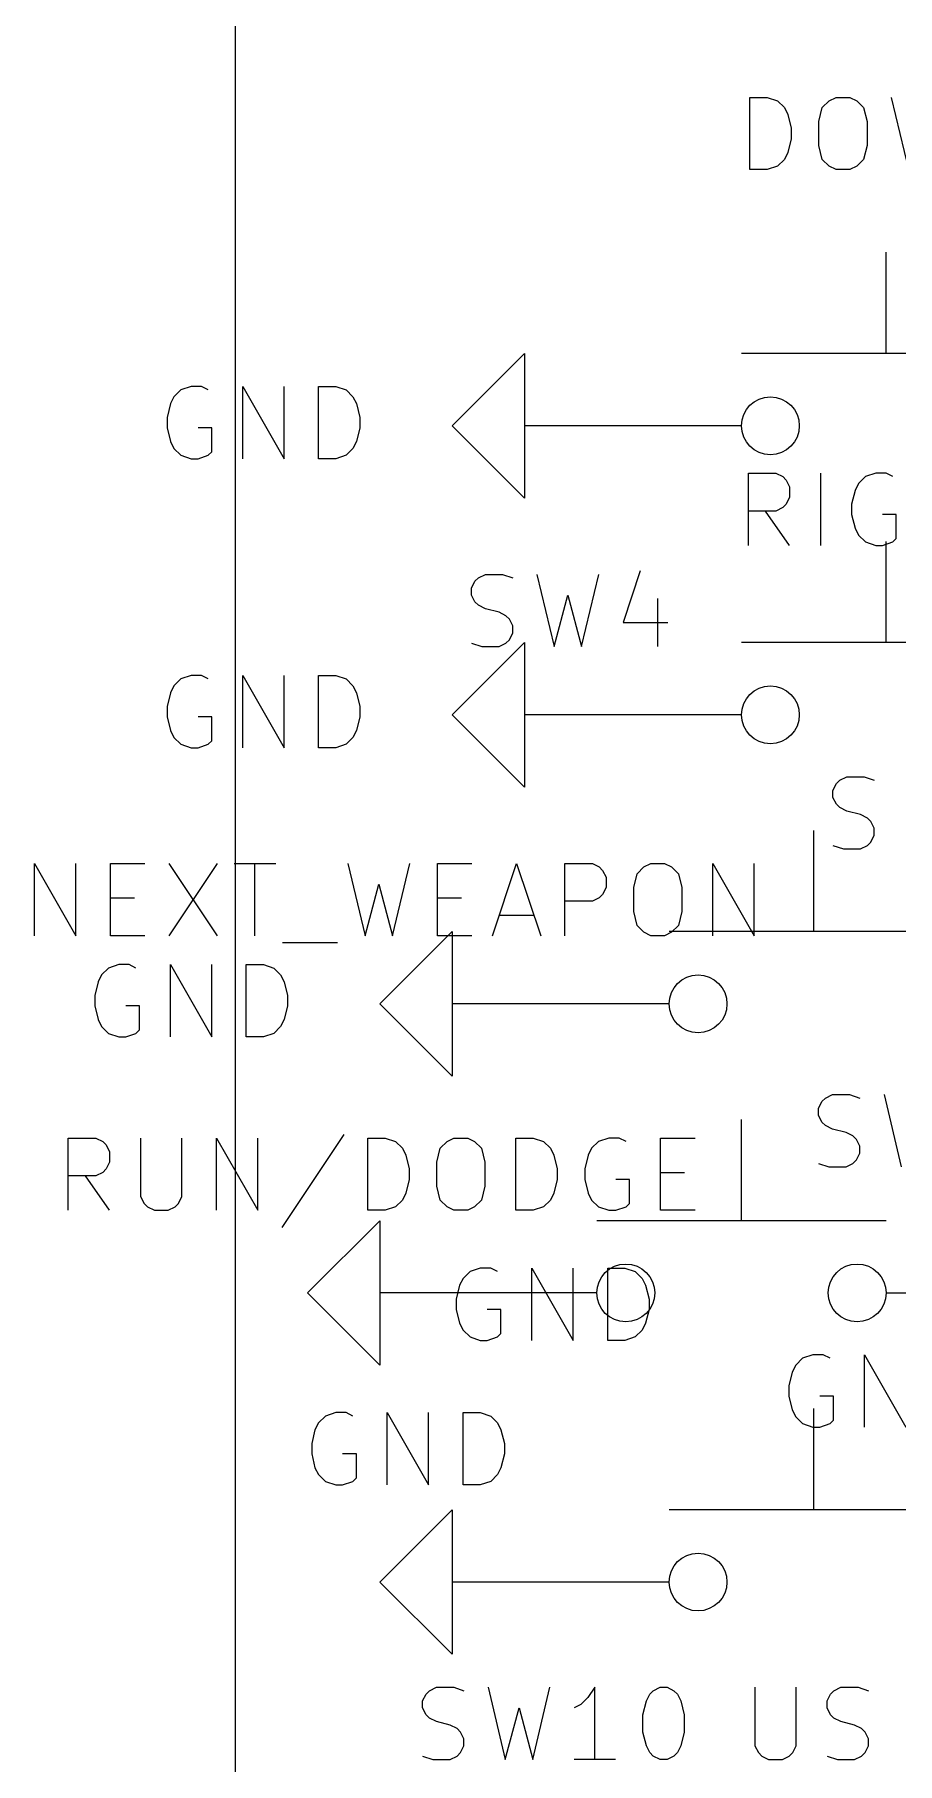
# Model space of a CAD drawing. Header units: inches. Extents: x 0.4 to 11.3, y -7.9 to -0.4.
# Drawn here: x 2.411 to 3.008, y -6.026 to -4.829 of the extents above; entities that cross this region are included whole.
import ezdxf

# ---------------------------------------------------------------- set-up
doc = ezdxf.new("R2010")
doc.units = ezdxf.units.IN
doc.header["$MEASUREMENT"] = 0
for name, color, linetype in [('GREENSIXTYFIVE', 129, 'CONTINUOUS'), ('LIGHTBLUE', 172, 'CONTINUOUS'), ('RED', 14, 'CONTINUOUS')]:
    doc.layers.add(name, color=color, linetype=linetype)

msp = doc.modelspace()

# ---------------------------------------------------------------- linework, layer by layer
at = {"layer": 'GREENSIXTYFIVE', "linetype": 'CONTINUOUS'}
for p, q in [((2.9059, -4.9228), (2.9059, -4.8728)), ((2.9059, -4.8728), (2.9179, -4.8728)), ((2.9059, -4.9228), (2.9059, -4.8728)), ((2.9059, -4.8728), (2.9179, -4.8728)), ((2.9179, -4.8728), (2.925, -4.8752)), ((2.9179, -4.8728), (2.925, -4.8752)), ((2.925, -4.8752), (2.9298, -4.8799)), ((2.925, -4.8752), (2.9298, -4.8799)), ((2.9298, -4.8799), (2.9321, -4.8847)), ((2.9298, -4.8799), (2.9321, -4.8847)), ((2.9536, -4.8895), (2.9559, -4.8799)), ((2.9536, -4.8895), (2.9559, -4.8799)), ((2.9559, -4.8799), (2.9607, -4.8752)), ((2.9559, -4.8799), (2.9607, -4.8752)), ((2.9607, -4.8752), (2.9655, -4.8728)), ((2.9607, -4.8752), (2.9655, -4.8728)), ((2.9655, -4.8728), (2.975, -4.8728)), ((2.9655, -4.8728), (2.975, -4.8728)), ((2.975, -4.8728), (2.9798, -4.8752)), ((2.975, -4.8728), (2.9798, -4.8752)), ((2.9798, -4.8752), (2.9845, -4.8799)), ((2.9798, -4.8752), (2.9845, -4.8799)), ((2.9845, -4.8799), (2.9869, -4.8895)), ((2.9845, -4.8799), (2.9869, -4.8895)), ((3.0036, -4.8728), (3.0155, -4.9228)), ((3.0036, -4.8728), (3.0155, -4.9228)), ((2.9321, -4.8847), (2.9345, -4.8942)), ((2.9321, -4.8847), (2.9345, -4.8942)), ((2.9536, -4.9061), (2.9536, -4.8895)), ((2.9536, -4.9061), (2.9536, -4.8895)), ((2.9869, -4.8895), (2.9869, -4.9061)), ((2.9869, -4.8895), (2.9869, -4.9061)), ((2.9345, -4.9014), (2.9321, -4.9109)), ((2.9345, -4.9014), (2.9321, -4.9109)), ((2.9345, -4.8942), (2.9345, -4.9014)), ((2.9345, -4.8942), (2.9345, -4.9014)), ((2.9298, -4.9157), (2.925, -4.9204)), ((2.9298, -4.9157), (2.925, -4.9204)), ((2.9321, -4.9109), (2.9298, -4.9157)), ((2.9321, -4.9109), (2.9298, -4.9157)), ((2.9559, -4.9157), (2.9536, -4.9061)), ((2.9559, -4.9157), (2.9536, -4.9061)), ((2.9607, -4.9204), (2.9559, -4.9157)), ((2.9607, -4.9204), (2.9559, -4.9157)), ((2.9845, -4.9157), (2.9798, -4.9204)), ((2.9845, -4.9157), (2.9798, -4.9204)), ((2.9869, -4.9061), (2.9845, -4.9157)), ((2.9869, -4.9061), (2.9845, -4.9157)), ((2.9179, -4.9228), (2.9059, -4.9228)), ((2.9179, -4.9228), (2.9059, -4.9228)), ((2.925, -4.9204), (2.9179, -4.9228)), ((2.925, -4.9204), (2.9179, -4.9228)), ((2.9655, -4.9228), (2.9607, -4.9204)), ((2.9655, -4.9228), (2.9607, -4.9204)), ((2.975, -4.9228), (2.9655, -4.9228)), ((2.975, -4.9228), (2.9655, -4.9228)), ((2.9798, -4.9204), (2.975, -4.9228)), ((2.9798, -4.9204), (2.975, -4.9228)), ((2.5075, -5.0799), (2.5051, -5.0847)), ((2.5075, -5.0799), (2.5051, -5.0847)), ((2.5123, -5.0752), (2.5075, -5.0799)), ((2.5123, -5.0752), (2.5075, -5.0799)), ((2.5194, -5.0728), (2.5123, -5.0752)), ((2.5194, -5.0728), (2.5123, -5.0752)), ((2.5266, -5.0728), (2.5194, -5.0728)), ((2.5266, -5.0728), (2.5194, -5.0728)), ((2.5313, -5.0752), (2.5266, -5.0728)), ((2.5313, -5.0752), (2.5266, -5.0728)), ((2.5551, -5.1228), (2.5551, -5.0728)), ((2.5551, -5.0728), (2.5837, -5.1228)), ((2.5551, -5.1228), (2.5551, -5.0728)), ((2.5551, -5.0728), (2.5837, -5.1228)), ((2.5837, -5.1228), (2.5837, -5.0728)), ((2.5837, -5.1228), (2.5837, -5.0728)), ((2.6075, -5.1228), (2.6075, -5.0728)), ((2.6075, -5.0728), (2.6194, -5.0728)), ((2.6075, -5.1228), (2.6075, -5.0728)), ((2.6075, -5.0728), (2.6194, -5.0728)), ((2.6194, -5.0728), (2.6266, -5.0752)), ((2.6194, -5.0728), (2.6266, -5.0752)), ((2.6266, -5.0752), (2.6313, -5.0799)), ((2.6266, -5.0752), (2.6313, -5.0799)), ((2.6313, -5.0799), (2.6337, -5.0847)), ((2.6313, -5.0799), (2.6337, -5.0847)), ((2.5051, -5.0847), (2.5028, -5.0942)), ((2.5051, -5.0847), (2.5028, -5.0942)), ((2.5028, -5.0942), (2.5028, -5.1014)), ((2.5028, -5.0942), (2.5028, -5.1014)), ((2.6337, -5.0847), (2.6361, -5.0942)), ((2.6337, -5.0847), (2.6361, -5.0942)), ((2.6361, -5.0942), (2.6361, -5.1014)), ((2.6361, -5.0942), (2.6361, -5.1014)), ((2.5028, -5.1014), (2.5051, -5.1109)), ((2.5028, -5.1014), (2.5051, -5.1109)), ((2.5337, -5.1014), (2.5242, -5.1014)), ((2.5337, -5.1014), (2.5242, -5.1014)), ((2.5337, -5.118), (2.5337, -5.1014)), ((2.5337, -5.118), (2.5337, -5.1014)), ((2.6361, -5.1014), (2.6337, -5.1109)), ((2.6361, -5.1014), (2.6337, -5.1109)), ((2.5051, -5.1109), (2.5075, -5.1157)), ((2.5051, -5.1109), (2.5075, -5.1157)), ((2.5075, -5.1157), (2.5123, -5.1204)), ((2.5075, -5.1157), (2.5123, -5.1204)), ((2.5313, -5.1204), (2.5337, -5.118)), ((2.5313, -5.1204), (2.5337, -5.118)), ((2.6313, -5.1157), (2.6266, -5.1204)), ((2.6313, -5.1157), (2.6266, -5.1204)), ((2.6337, -5.1109), (2.6313, -5.1157)), ((2.6337, -5.1109), (2.6313, -5.1157)), ((2.5123, -5.1204), (2.5194, -5.1228)), ((2.5123, -5.1204), (2.5194, -5.1228)), ((2.5194, -5.1228), (2.5242, -5.1228)), ((2.5194, -5.1228), (2.5242, -5.1228)), ((2.5242, -5.1228), (2.5313, -5.1204)), ((2.5242, -5.1228), (2.5313, -5.1204)), ((2.6194, -5.1228), (2.6075, -5.1228)), ((2.6194, -5.1228), (2.6075, -5.1228)), ((2.6266, -5.1204), (2.6194, -5.1228)), ((2.6266, -5.1204), (2.6194, -5.1228)), ((2.9048, -5.1828), (2.9048, -5.1328)), ((2.9048, -5.1328), (2.9238, -5.1328)), ((2.9048, -5.1828), (2.9048, -5.1328)), ((2.9048, -5.1328), (2.9238, -5.1328)), ((2.9238, -5.1328), (2.9286, -5.1352)), ((2.9238, -5.1328), (2.9286, -5.1352)), ((2.9286, -5.1352), (2.931, -5.1376)), ((2.9286, -5.1352), (2.931, -5.1376)), ((2.931, -5.1376), (2.9333, -5.1423)), ((2.931, -5.1376), (2.9333, -5.1423)), ((2.9333, -5.1423), (2.9333, -5.1495)), ((2.9333, -5.1423), (2.9333, -5.1495)), ((2.9548, -5.1828), (2.9548, -5.1328)), ((2.9548, -5.1828), (2.9548, -5.1328)), ((2.981, -5.1399), (2.9786, -5.1447)), ((2.981, -5.1399), (2.9786, -5.1447)), ((2.9857, -5.1352), (2.981, -5.1399)), ((2.9857, -5.1352), (2.981, -5.1399)), ((2.9929, -5.1328), (2.9857, -5.1352)), ((2.9929, -5.1328), (2.9857, -5.1352)), ((3, -5.1328), (2.9929, -5.1328)), ((3, -5.1328), (2.9929, -5.1328)), ((3.0048, -5.1352), (3, -5.1328)), ((3.0048, -5.1352), (3, -5.1328)), ((2.931, -5.1542), (2.9286, -5.1566)), ((2.931, -5.1542), (2.9286, -5.1566)), ((2.9333, -5.1495), (2.931, -5.1542)), ((2.9333, -5.1495), (2.931, -5.1542)), ((2.9786, -5.1447), (2.9762, -5.1542)), ((2.9786, -5.1447), (2.9762, -5.1542)), ((2.9762, -5.1542), (2.9762, -5.1614)), ((2.9762, -5.1542), (2.9762, -5.1614)), ((2.9238, -5.159), (2.9048, -5.159)), ((2.9238, -5.159), (2.9048, -5.159)), ((2.9333, -5.1828), (2.9167, -5.159)), ((2.9333, -5.1828), (2.9167, -5.159)), ((2.9286, -5.1566), (2.9238, -5.159)), ((2.9286, -5.1566), (2.9238, -5.159)), ((2.9762, -5.1614), (2.9786, -5.1709)), ((2.9762, -5.1614), (2.9786, -5.1709)), ((3.0071, -5.1614), (2.9976, -5.1614)), ((3.0071, -5.1614), (2.9976, -5.1614)), ((3.0071, -5.178), (3.0071, -5.1614)), ((3.0071, -5.178), (3.0071, -5.1614)), ((2.9786, -5.1709), (2.981, -5.1757)), ((2.9786, -5.1709), (2.981, -5.1757)), ((2.981, -5.1757), (2.9857, -5.1804)), ((2.981, -5.1757), (2.9857, -5.1804)), ((3.0048, -5.1804), (3.0071, -5.178)), ((3.0048, -5.1804), (3.0071, -5.178)), ((2.9857, -5.1804), (2.9929, -5.1828)), ((2.9857, -5.1804), (2.9929, -5.1828)), ((2.9929, -5.1828), (2.9976, -5.1828)), ((2.9929, -5.1828), (2.9976, -5.1828)), ((2.9976, -5.1828), (3.0048, -5.1804)), ((2.9976, -5.1828), (3.0048, -5.1804)), ((2.7181, -5.2052), (2.7229, -5.2028)), ((2.7181, -5.2052), (2.7229, -5.2028)), ((2.7229, -5.2028), (2.7348, -5.2028)), ((2.7229, -5.2028), (2.7348, -5.2028)), ((2.7348, -5.2028), (2.7419, -5.2052)), ((2.7348, -5.2028), (2.7419, -5.2052)), ((2.7586, -5.2028), (2.7705, -5.2528)), ((2.7586, -5.2028), (2.7705, -5.2528)), ((2.7895, -5.2528), (2.8014, -5.2028)), ((2.7895, -5.2528), (2.8014, -5.2028)), ((2.83, -5.2004), (2.8181, -5.2361)), ((2.83, -5.2004), (2.8181, -5.2361)), ((2.7133, -5.2123), (2.7157, -5.2076)), ((2.7133, -5.2123), (2.7157, -5.2076)), ((2.7133, -5.2171), (2.7133, -5.2123)), ((2.7133, -5.2171), (2.7133, -5.2123)), ((2.7157, -5.2076), (2.7181, -5.2052)), ((2.7157, -5.2076), (2.7181, -5.2052)), ((2.7157, -5.2219), (2.7133, -5.2171)), ((2.7157, -5.2219), (2.7133, -5.2171)), ((2.7181, -5.2242), (2.7157, -5.2219)), ((2.7181, -5.2242), (2.7157, -5.2219)), ((2.7229, -5.2266), (2.7181, -5.2242)), ((2.7229, -5.2266), (2.7181, -5.2242)), ((2.7324, -5.229), (2.7229, -5.2266)), ((2.7324, -5.229), (2.7229, -5.2266)), ((2.7705, -5.2528), (2.78, -5.2171)), ((2.7705, -5.2528), (2.78, -5.2171)), ((2.78, -5.2171), (2.7895, -5.2528)), ((2.78, -5.2171), (2.7895, -5.2528)), ((2.8419, -5.2195), (2.8419, -5.2528)), ((2.8419, -5.2195), (2.8419, -5.2528)), ((2.7371, -5.2314), (2.7324, -5.229)), ((2.7371, -5.2314), (2.7324, -5.229)), ((2.7395, -5.2338), (2.7371, -5.2314)), ((2.7395, -5.2338), (2.7371, -5.2314)), ((2.7419, -5.2385), (2.7395, -5.2338)), ((2.7419, -5.2385), (2.7395, -5.2338)), ((2.7419, -5.2433), (2.7419, -5.2385)), ((2.7419, -5.2433), (2.7419, -5.2385)), ((2.8181, -5.2361), (2.849, -5.2361)), ((2.8181, -5.2361), (2.849, -5.2361)), ((2.7133, -5.2504), (2.7205, -5.2528)), ((2.7133, -5.2504), (2.7205, -5.2528)), ((2.7324, -5.2528), (2.7371, -5.2504)), ((2.7324, -5.2528), (2.7371, -5.2504)), ((2.7371, -5.2504), (2.7395, -5.248)), ((2.7371, -5.2504), (2.7395, -5.248)), ((2.7395, -5.248), (2.7419, -5.2433)), ((2.7395, -5.248), (2.7419, -5.2433)), ((2.7205, -5.2528), (2.7324, -5.2528)), ((2.7205, -5.2528), (2.7324, -5.2528)), ((2.5194, -5.2728), (2.5123, -5.2752)), ((2.5194, -5.2728), (2.5123, -5.2752)), ((2.5266, -5.2728), (2.5194, -5.2728)), ((2.5266, -5.2728), (2.5194, -5.2728)), ((2.5313, -5.2752), (2.5266, -5.2728)), ((2.5313, -5.2752), (2.5266, -5.2728)), ((2.5551, -5.3228), (2.5551, -5.2728)), ((2.5551, -5.2728), (2.5837, -5.3228)), ((2.5551, -5.3228), (2.5551, -5.2728)), ((2.5551, -5.2728), (2.5837, -5.3228)), ((2.5837, -5.3228), (2.5837, -5.2728)), ((2.5837, -5.3228), (2.5837, -5.2728)), ((2.6075, -5.3228), (2.6075, -5.2728)), ((2.6075, -5.2728), (2.6194, -5.2728)), ((2.6075, -5.3228), (2.6075, -5.2728)), ((2.6075, -5.2728), (2.6194, -5.2728)), ((2.6194, -5.2728), (2.6266, -5.2752)), ((2.6194, -5.2728), (2.6266, -5.2752)), ((2.5051, -5.2847), (2.5028, -5.2942)), ((2.5051, -5.2847), (2.5028, -5.2942)), ((2.5075, -5.2799), (2.5051, -5.2847)), ((2.5075, -5.2799), (2.5051, -5.2847)), ((2.5123, -5.2752), (2.5075, -5.2799)), ((2.5123, -5.2752), (2.5075, -5.2799)), ((2.6266, -5.2752), (2.6313, -5.2799)), ((2.6266, -5.2752), (2.6313, -5.2799)), ((2.6313, -5.2799), (2.6337, -5.2847)), ((2.6313, -5.2799), (2.6337, -5.2847)), ((2.6337, -5.2847), (2.6361, -5.2942)), ((2.6337, -5.2847), (2.6361, -5.2942)), ((2.5028, -5.2942), (2.5028, -5.3014)), ((2.5028, -5.2942), (2.5028, -5.3014)), ((2.6361, -5.2942), (2.6361, -5.3014)), ((2.6361, -5.2942), (2.6361, -5.3014)), ((2.5028, -5.3014), (2.5051, -5.3109)), ((2.5028, -5.3014), (2.5051, -5.3109)), ((2.5051, -5.3109), (2.5075, -5.3157)), ((2.5051, -5.3109), (2.5075, -5.3157)), ((2.5337, -5.3014), (2.5242, -5.3014)), ((2.5337, -5.3014), (2.5242, -5.3014)), ((2.5337, -5.318), (2.5337, -5.3014)), ((2.5337, -5.318), (2.5337, -5.3014)), ((2.6337, -5.3109), (2.6313, -5.3157)), ((2.6337, -5.3109), (2.6313, -5.3157)), ((2.6361, -5.3014), (2.6337, -5.3109)), ((2.6361, -5.3014), (2.6337, -5.3109)), ((2.5075, -5.3157), (2.5123, -5.3204)), ((2.5075, -5.3157), (2.5123, -5.3204)), ((2.5123, -5.3204), (2.5194, -5.3228)), ((2.5123, -5.3204), (2.5194, -5.3228)), ((2.5194, -5.3228), (2.5242, -5.3228)), ((2.5194, -5.3228), (2.5242, -5.3228)), ((2.5242, -5.3228), (2.5313, -5.3204)), ((2.5242, -5.3228), (2.5313, -5.3204)), ((2.5313, -5.3204), (2.5337, -5.318)), ((2.5313, -5.3204), (2.5337, -5.318)), ((2.6194, -5.3228), (2.6075, -5.3228)), ((2.6194, -5.3228), (2.6075, -5.3228)), ((2.6266, -5.3204), (2.6194, -5.3228)), ((2.6266, -5.3204), (2.6194, -5.3228)), ((2.6313, -5.3157), (2.6266, -5.3204)), ((2.6313, -5.3157), (2.6266, -5.3204)), ((2.9657, -5.3476), (2.9681, -5.3452)), ((2.9657, -5.3476), (2.9681, -5.3452)), ((2.9681, -5.3452), (2.9729, -5.3428)), ((2.9681, -5.3452), (2.9729, -5.3428)), ((2.9729, -5.3428), (2.9848, -5.3428)), ((2.9729, -5.3428), (2.9848, -5.3428)), ((2.9848, -5.3428), (2.9919, -5.3452)), ((2.9848, -5.3428), (2.9919, -5.3452)), ((2.9633, -5.3523), (2.9657, -5.3476)), ((2.9633, -5.3523), (2.9657, -5.3476)), ((2.9633, -5.3571), (2.9633, -5.3523)), ((2.9633, -5.3571), (2.9633, -5.3523)), ((2.9657, -5.3619), (2.9633, -5.3571)), ((2.9657, -5.3619), (2.9633, -5.3571)), ((2.9681, -5.3642), (2.9657, -5.3619)), ((2.9681, -5.3642), (2.9657, -5.3619)), ((2.9729, -5.3666), (2.9681, -5.3642)), ((2.9729, -5.3666), (2.9681, -5.3642)), ((2.9824, -5.369), (2.9729, -5.3666)), ((2.9824, -5.369), (2.9729, -5.3666)), ((2.9871, -5.3714), (2.9824, -5.369)), ((2.9871, -5.3714), (2.9824, -5.369)), ((2.9895, -5.3738), (2.9871, -5.3714)), ((2.9895, -5.3738), (2.9871, -5.3714)), ((2.9919, -5.3785), (2.9895, -5.3738)), ((2.9919, -5.3785), (2.9895, -5.3738)), ((2.9919, -5.3833), (2.9919, -5.3785)), ((2.9919, -5.3833), (2.9919, -5.3785)), ((2.9633, -5.3904), (2.9705, -5.3928)), ((2.9633, -5.3904), (2.9705, -5.3928)), ((2.9705, -5.3928), (2.9824, -5.3928)), ((2.9705, -5.3928), (2.9824, -5.3928)), ((2.9824, -5.3928), (2.9871, -5.3904)), ((2.9824, -5.3928), (2.9871, -5.3904)), ((2.9871, -5.3904), (2.9895, -5.388)), ((2.9871, -5.3904), (2.9895, -5.388)), ((2.9895, -5.388), (2.9919, -5.3833)), ((2.9895, -5.388), (2.9919, -5.3833)), ((2.4112, -5.4528), (2.4112, -5.4028)), ((2.4112, -5.4028), (2.4398, -5.4528)), ((2.4112, -5.4528), (2.4112, -5.4028)), ((2.4112, -5.4028), (2.4398, -5.4528)), ((2.4398, -5.4528), (2.4398, -5.4028)), ((2.4398, -5.4528), (2.4398, -5.4028)), ((2.4636, -5.4528), (2.4636, -5.4028)), ((2.4636, -5.4028), (2.4874, -5.4028)), ((2.4636, -5.4528), (2.4636, -5.4028)), ((2.4636, -5.4028), (2.4874, -5.4028)), ((2.504, -5.4028), (2.5374, -5.4528)), ((2.5374, -5.4028), (2.504, -5.4528)), ((2.504, -5.4028), (2.5374, -5.4528)), ((2.5374, -5.4028), (2.504, -5.4528)), ((2.5493, -5.4028), (2.5779, -5.4028)), ((2.5493, -5.4028), (2.5779, -5.4028)), ((2.5636, -5.4528), (2.5636, -5.4028)), ((2.5636, -5.4528), (2.5636, -5.4028)), ((2.6279, -5.4028), (2.6398, -5.4528)), ((2.6279, -5.4028), (2.6398, -5.4528)), ((2.6588, -5.4528), (2.6707, -5.4028)), ((2.6588, -5.4528), (2.6707, -5.4028)), ((2.6898, -5.4528), (2.6898, -5.4028)), ((2.6898, -5.4028), (2.7136, -5.4028)), ((2.6898, -5.4528), (2.6898, -5.4028)), ((2.6898, -5.4028), (2.7136, -5.4028)), ((2.7279, -5.4528), (2.7445, -5.4028)), ((2.7279, -5.4528), (2.7445, -5.4028)), ((2.7445, -5.4028), (2.7612, -5.4528)), ((2.7445, -5.4028), (2.7612, -5.4528)), ((2.7779, -5.4528), (2.7779, -5.4028)), ((2.7779, -5.4028), (2.7969, -5.4028)), ((2.7779, -5.4528), (2.7779, -5.4028)), ((2.7779, -5.4028), (2.7969, -5.4028)), ((2.7969, -5.4028), (2.8017, -5.4052)), ((2.7969, -5.4028), (2.8017, -5.4052)), ((2.8017, -5.4052), (2.804, -5.4076)), ((2.8017, -5.4052), (2.804, -5.4076)), ((2.8279, -5.4099), (2.8326, -5.4052)), ((2.8279, -5.4099), (2.8326, -5.4052)), ((2.8326, -5.4052), (2.8374, -5.4028)), ((2.8326, -5.4052), (2.8374, -5.4028)), ((2.8374, -5.4028), (2.8469, -5.4028)), ((2.8374, -5.4028), (2.8469, -5.4028)), ((2.8469, -5.4028), (2.8517, -5.4052)), ((2.8469, -5.4028), (2.8517, -5.4052)), ((2.8517, -5.4052), (2.8564, -5.4099)), ((2.8517, -5.4052), (2.8564, -5.4099)), ((2.8802, -5.4528), (2.8802, -5.4028)), ((2.8802, -5.4028), (2.9088, -5.4528)), ((2.8802, -5.4528), (2.8802, -5.4028)), ((2.8802, -5.4028), (2.9088, -5.4528)), ((2.9088, -5.4528), (2.9088, -5.4028)), ((2.9088, -5.4528), (2.9088, -5.4028)), ((2.6398, -5.4528), (2.6493, -5.4171)), ((2.6398, -5.4528), (2.6493, -5.4171)), ((2.6493, -5.4171), (2.6588, -5.4528)), ((2.6493, -5.4171), (2.6588, -5.4528)), ((2.804, -5.4076), (2.8064, -5.4123)), ((2.804, -5.4076), (2.8064, -5.4123)), ((2.8064, -5.4123), (2.8064, -5.4195)), ((2.8064, -5.4123), (2.8064, -5.4195)), ((2.8255, -5.4195), (2.8279, -5.4099)), ((2.8255, -5.4195), (2.8279, -5.4099)), ((2.8564, -5.4099), (2.8588, -5.4195)), ((2.8564, -5.4099), (2.8588, -5.4195)), ((2.4636, -5.4266), (2.4802, -5.4266)), ((2.4636, -5.4266), (2.4802, -5.4266)), ((2.6898, -5.4266), (2.7064, -5.4266)), ((2.6898, -5.4266), (2.7064, -5.4266)), ((2.7969, -5.429), (2.7779, -5.429)), ((2.7969, -5.429), (2.7779, -5.429)), ((2.8017, -5.4266), (2.7969, -5.429)), ((2.8017, -5.4266), (2.7969, -5.429)), ((2.804, -5.4242), (2.8017, -5.4266)), ((2.804, -5.4242), (2.8017, -5.4266)), ((2.8064, -5.4195), (2.804, -5.4242)), ((2.8064, -5.4195), (2.804, -5.4242)), ((2.8255, -5.4361), (2.8255, -5.4195)), ((2.8255, -5.4361), (2.8255, -5.4195)), ((2.8588, -5.4195), (2.8588, -5.4361)), ((2.8588, -5.4195), (2.8588, -5.4361)), ((2.7326, -5.4385), (2.7564, -5.4385)), ((2.7326, -5.4385), (2.7564, -5.4385)), ((2.8279, -5.4457), (2.8255, -5.4361)), ((2.8279, -5.4457), (2.8255, -5.4361)), ((2.8588, -5.4361), (2.8564, -5.4457)), ((2.8588, -5.4361), (2.8564, -5.4457)), ((2.4874, -5.4528), (2.4636, -5.4528)), ((2.4874, -5.4528), (2.4636, -5.4528)), ((2.7136, -5.4528), (2.6898, -5.4528)), ((2.7136, -5.4528), (2.6898, -5.4528)), ((2.8326, -5.4504), (2.8279, -5.4457)), ((2.8326, -5.4504), (2.8279, -5.4457)), ((2.8374, -5.4528), (2.8326, -5.4504)), ((2.8374, -5.4528), (2.8326, -5.4504)), ((2.8469, -5.4528), (2.8374, -5.4528)), ((2.8469, -5.4528), (2.8374, -5.4528)), ((2.8517, -5.4504), (2.8469, -5.4528)), ((2.8517, -5.4504), (2.8469, -5.4528)), ((2.8564, -5.4457), (2.8517, -5.4504)), ((2.8564, -5.4457), (2.8517, -5.4504)), ((2.5826, -5.4576), (2.6207, -5.4576)), ((2.5826, -5.4576), (2.6207, -5.4576)), ((2.4623, -5.4752), (2.4575, -5.4799)), ((2.4623, -5.4752), (2.4575, -5.4799)), ((2.4694, -5.4728), (2.4623, -5.4752)), ((2.4694, -5.4728), (2.4623, -5.4752)), ((2.4766, -5.4728), (2.4694, -5.4728)), ((2.4766, -5.4728), (2.4694, -5.4728)), ((2.4813, -5.4752), (2.4766, -5.4728)), ((2.4813, -5.4752), (2.4766, -5.4728)), ((2.5051, -5.5228), (2.5051, -5.4728)), ((2.5051, -5.4728), (2.5337, -5.5228)), ((2.5051, -5.5228), (2.5051, -5.4728)), ((2.5051, -5.4728), (2.5337, -5.5228)), ((2.5337, -5.5228), (2.5337, -5.4728)), ((2.5337, -5.5228), (2.5337, -5.4728)), ((2.5575, -5.5228), (2.5575, -5.4728)), ((2.5575, -5.4728), (2.5694, -5.4728)), ((2.5575, -5.5228), (2.5575, -5.4728)), ((2.5575, -5.4728), (2.5694, -5.4728)), ((2.5694, -5.4728), (2.5766, -5.4752)), ((2.5694, -5.4728), (2.5766, -5.4752)), ((2.5766, -5.4752), (2.5813, -5.4799)), ((2.5766, -5.4752), (2.5813, -5.4799)), ((2.4551, -5.4847), (2.4528, -5.4942)), ((2.4551, -5.4847), (2.4528, -5.4942)), ((2.4575, -5.4799), (2.4551, -5.4847)), ((2.4575, -5.4799), (2.4551, -5.4847)), ((2.5813, -5.4799), (2.5837, -5.4847)), ((2.5813, -5.4799), (2.5837, -5.4847)), ((2.5837, -5.4847), (2.5861, -5.4942)), ((2.5837, -5.4847), (2.5861, -5.4942)), ((2.4528, -5.4942), (2.4528, -5.5014)), ((2.4528, -5.4942), (2.4528, -5.5014)), ((2.4528, -5.5014), (2.4551, -5.5109)), ((2.4528, -5.5014), (2.4551, -5.5109)), ((2.4837, -5.5014), (2.4742, -5.5014)), ((2.4837, -5.5014), (2.4742, -5.5014)), ((2.4837, -5.518), (2.4837, -5.5014)), ((2.4837, -5.518), (2.4837, -5.5014)), ((2.5861, -5.5014), (2.5837, -5.5109)), ((2.5861, -5.5014), (2.5837, -5.5109)), ((2.5861, -5.4942), (2.5861, -5.5014)), ((2.5861, -5.4942), (2.5861, -5.5014)), ((2.4551, -5.5109), (2.4575, -5.5157)), ((2.4551, -5.5109), (2.4575, -5.5157)), ((2.5837, -5.5109), (2.5813, -5.5157)), ((2.5837, -5.5109), (2.5813, -5.5157)), ((2.4575, -5.5157), (2.4623, -5.5204)), ((2.4575, -5.5157), (2.4623, -5.5204)), ((2.4623, -5.5204), (2.4694, -5.5228)), ((2.4623, -5.5204), (2.4694, -5.5228)), ((2.4694, -5.5228), (2.4742, -5.5228)), ((2.4694, -5.5228), (2.4742, -5.5228)), ((2.4742, -5.5228), (2.4813, -5.5204)), ((2.4742, -5.5228), (2.4813, -5.5204)), ((2.4813, -5.5204), (2.4837, -5.518)), ((2.4813, -5.5204), (2.4837, -5.518)), ((2.5694, -5.5228), (2.5575, -5.5228)), ((2.5694, -5.5228), (2.5575, -5.5228)), ((2.5766, -5.5204), (2.5694, -5.5228)), ((2.5766, -5.5204), (2.5694, -5.5228)), ((2.5813, -5.5157), (2.5766, -5.5204)), ((2.5813, -5.5157), (2.5766, -5.5204)), ((2.9533, -5.5723), (2.9557, -5.5676)), ((2.9533, -5.5723), (2.9557, -5.5676)), ((2.9533, -5.5771), (2.9533, -5.5723)), ((2.9533, -5.5771), (2.9533, -5.5723)), ((2.9557, -5.5676), (2.9581, -5.5652)), ((2.9557, -5.5676), (2.9581, -5.5652)), ((2.9581, -5.5652), (2.9629, -5.5628)), ((2.9581, -5.5652), (2.9629, -5.5628)), ((2.9629, -5.5628), (2.9748, -5.5628)), ((2.9629, -5.5628), (2.9748, -5.5628)), ((2.9748, -5.5628), (2.9819, -5.5652)), ((2.9748, -5.5628), (2.9819, -5.5652)), ((2.9986, -5.5628), (3.0105, -5.6128)), ((2.9986, -5.5628), (3.0105, -5.6128)), ((2.9557, -5.5819), (2.9533, -5.5771)), ((2.9557, -5.5819), (2.9533, -5.5771)), ((2.9581, -5.5842), (2.9557, -5.5819)), ((2.9581, -5.5842), (2.9557, -5.5819)), ((2.9629, -5.5866), (2.9581, -5.5842)), ((2.9629, -5.5866), (2.9581, -5.5842)), ((2.4345, -5.6428), (2.4345, -5.5928)), ((2.4345, -5.5928), (2.4536, -5.5928)), ((2.4345, -5.6428), (2.4345, -5.5928)), ((2.4345, -5.5928), (2.4536, -5.5928)), ((2.4536, -5.5928), (2.4583, -5.5952)), ((2.4536, -5.5928), (2.4583, -5.5952)), ((2.4583, -5.5952), (2.4607, -5.5976)), ((2.4583, -5.5952), (2.4607, -5.5976)), ((2.4607, -5.5976), (2.4631, -5.6023)), ((2.4607, -5.5976), (2.4631, -5.6023)), ((2.4845, -5.5928), (2.4845, -5.6333)), ((2.4845, -5.5928), (2.4845, -5.6333)), ((2.5131, -5.6333), (2.5131, -5.5928)), ((2.5131, -5.6333), (2.5131, -5.5928)), ((2.5369, -5.6428), (2.5369, -5.5928)), ((2.5369, -5.5928), (2.5655, -5.6428)), ((2.5369, -5.6428), (2.5369, -5.5928)), ((2.5369, -5.5928), (2.5655, -5.6428)), ((2.5655, -5.6428), (2.5655, -5.5928)), ((2.5655, -5.6428), (2.5655, -5.5928)), ((2.625, -5.5904), (2.5821, -5.6547)), ((2.625, -5.5904), (2.5821, -5.6547)), ((2.6417, -5.6428), (2.6417, -5.5928)), ((2.6417, -5.5928), (2.6536, -5.5928)), ((2.6417, -5.6428), (2.6417, -5.5928)), ((2.6417, -5.5928), (2.6536, -5.5928)), ((2.6536, -5.5928), (2.6607, -5.5952)), ((2.6536, -5.5928), (2.6607, -5.5952)), ((2.6607, -5.5952), (2.6655, -5.5999)), ((2.6607, -5.5952), (2.6655, -5.5999)), ((2.6917, -5.5999), (2.6964, -5.5952)), ((2.6917, -5.5999), (2.6964, -5.5952)), ((2.6964, -5.5952), (2.7012, -5.5928)), ((2.6964, -5.5952), (2.7012, -5.5928)), ((2.7012, -5.5928), (2.7107, -5.5928)), ((2.7012, -5.5928), (2.7107, -5.5928)), ((2.7107, -5.5928), (2.7155, -5.5952)), ((2.7107, -5.5928), (2.7155, -5.5952)), ((2.7155, -5.5952), (2.7202, -5.5999)), ((2.7155, -5.5952), (2.7202, -5.5999)), ((2.744, -5.6428), (2.744, -5.5928)), ((2.744, -5.5928), (2.756, -5.5928)), ((2.744, -5.6428), (2.744, -5.5928)), ((2.744, -5.5928), (2.756, -5.5928)), ((2.756, -5.5928), (2.7631, -5.5952)), ((2.756, -5.5928), (2.7631, -5.5952)), ((2.7631, -5.5952), (2.7679, -5.5999)), ((2.7631, -5.5952), (2.7679, -5.5999)), ((2.8012, -5.5952), (2.7964, -5.5999)), ((2.8012, -5.5952), (2.7964, -5.5999)), ((2.8083, -5.5928), (2.8012, -5.5952)), ((2.8083, -5.5928), (2.8012, -5.5952)), ((2.8155, -5.5928), (2.8083, -5.5928)), ((2.8155, -5.5928), (2.8083, -5.5928)), ((2.8202, -5.5952), (2.8155, -5.5928)), ((2.8202, -5.5952), (2.8155, -5.5928)), ((2.844, -5.6428), (2.844, -5.5928)), ((2.844, -5.5928), (2.8679, -5.5928)), ((2.844, -5.6428), (2.844, -5.5928)), ((2.844, -5.5928), (2.8679, -5.5928)), ((2.9724, -5.589), (2.9629, -5.5866)), ((2.9724, -5.589), (2.9629, -5.5866)), ((2.9771, -5.5914), (2.9724, -5.589)), ((2.9771, -5.5914), (2.9724, -5.589)), ((2.9795, -5.5938), (2.9771, -5.5914)), ((2.9795, -5.5938), (2.9771, -5.5914)), ((2.9819, -5.5985), (2.9795, -5.5938)), ((2.9819, -5.5985), (2.9795, -5.5938)), ((2.4631, -5.6095), (2.4607, -5.6142)), ((2.4631, -5.6095), (2.4607, -5.6142)), ((2.4631, -5.6023), (2.4631, -5.6095)), ((2.4631, -5.6023), (2.4631, -5.6095)), ((2.6655, -5.5999), (2.6679, -5.6047)), ((2.6655, -5.5999), (2.6679, -5.6047)), ((2.6679, -5.6047), (2.6702, -5.6142)), ((2.6679, -5.6047), (2.6702, -5.6142)), ((2.6893, -5.6095), (2.6917, -5.5999)), ((2.6893, -5.6095), (2.6917, -5.5999)), ((2.6893, -5.6261), (2.6893, -5.6095)), ((2.6893, -5.6261), (2.6893, -5.6095)), ((2.7202, -5.5999), (2.7226, -5.6095)), ((2.7202, -5.5999), (2.7226, -5.6095)), ((2.7226, -5.6095), (2.7226, -5.6261)), ((2.7226, -5.6095), (2.7226, -5.6261)), ((2.7679, -5.5999), (2.7702, -5.6047)), ((2.7679, -5.5999), (2.7702, -5.6047)), ((2.7702, -5.6047), (2.7726, -5.6142)), ((2.7702, -5.6047), (2.7726, -5.6142)), ((2.794, -5.6047), (2.7917, -5.6142)), ((2.794, -5.6047), (2.7917, -5.6142)), ((2.7964, -5.5999), (2.794, -5.6047)), ((2.7964, -5.5999), (2.794, -5.6047)), ((2.9771, -5.6104), (2.9795, -5.608)), ((2.9771, -5.6104), (2.9795, -5.608)), ((2.9795, -5.608), (2.9819, -5.6033)), ((2.9795, -5.608), (2.9819, -5.6033)), ((2.9819, -5.6033), (2.9819, -5.5985)), ((2.9819, -5.6033), (2.9819, -5.5985)), ((2.4536, -5.619), (2.4345, -5.619)), ((2.4536, -5.619), (2.4345, -5.619)), ((2.4631, -5.6428), (2.4464, -5.619)), ((2.4631, -5.6428), (2.4464, -5.619)), ((2.4583, -5.6166), (2.4536, -5.619)), ((2.4583, -5.6166), (2.4536, -5.619)), ((2.4607, -5.6142), (2.4583, -5.6166)), ((2.4607, -5.6142), (2.4583, -5.6166)), ((2.6702, -5.6214), (2.6679, -5.6309)), ((2.6702, -5.6214), (2.6679, -5.6309)), ((2.6702, -5.6142), (2.6702, -5.6214)), ((2.6702, -5.6142), (2.6702, -5.6214)), ((2.7726, -5.6214), (2.7702, -5.6309)), ((2.7726, -5.6214), (2.7702, -5.6309)), ((2.7726, -5.6142), (2.7726, -5.6214)), ((2.7726, -5.6142), (2.7726, -5.6214)), ((2.7917, -5.6142), (2.7917, -5.6214)), ((2.7917, -5.6142), (2.7917, -5.6214)), ((2.7917, -5.6214), (2.794, -5.6309)), ((2.7917, -5.6214), (2.794, -5.6309)), ((2.8226, -5.6214), (2.8131, -5.6214)), ((2.8226, -5.6214), (2.8131, -5.6214)), ((2.8226, -5.638), (2.8226, -5.6214)), ((2.8226, -5.638), (2.8226, -5.6214)), ((2.844, -5.6166), (2.8607, -5.6166)), ((2.844, -5.6166), (2.8607, -5.6166)), ((2.9533, -5.6104), (2.9605, -5.6128)), ((2.9533, -5.6104), (2.9605, -5.6128)), ((2.9605, -5.6128), (2.9724, -5.6128)), ((2.9605, -5.6128), (2.9724, -5.6128)), ((2.9724, -5.6128), (2.9771, -5.6104)), ((2.9724, -5.6128), (2.9771, -5.6104)), ((2.4845, -5.6333), (2.4869, -5.638)), ((2.4845, -5.6333), (2.4869, -5.638)), ((2.5107, -5.638), (2.5131, -5.6333)), ((2.5107, -5.638), (2.5131, -5.6333)), ((2.6679, -5.6309), (2.6655, -5.6357)), ((2.6679, -5.6309), (2.6655, -5.6357)), ((2.6917, -5.6357), (2.6893, -5.6261)), ((2.6917, -5.6357), (2.6893, -5.6261)), ((2.7226, -5.6261), (2.7202, -5.6357)), ((2.7226, -5.6261), (2.7202, -5.6357)), ((2.7702, -5.6309), (2.7679, -5.6357)), ((2.7702, -5.6309), (2.7679, -5.6357)), ((2.794, -5.6309), (2.7964, -5.6357)), ((2.794, -5.6309), (2.7964, -5.6357)), ((2.4869, -5.638), (2.4893, -5.6404)), ((2.4869, -5.638), (2.4893, -5.6404)), ((2.4893, -5.6404), (2.494, -5.6428)), ((2.4893, -5.6404), (2.494, -5.6428)), ((2.494, -5.6428), (2.5036, -5.6428)), ((2.494, -5.6428), (2.5036, -5.6428)), ((2.5036, -5.6428), (2.5083, -5.6404)), ((2.5036, -5.6428), (2.5083, -5.6404)), ((2.5083, -5.6404), (2.5107, -5.638)), ((2.5083, -5.6404), (2.5107, -5.638)), ((2.6536, -5.6428), (2.6417, -5.6428)), ((2.6536, -5.6428), (2.6417, -5.6428)), ((2.6607, -5.6404), (2.6536, -5.6428)), ((2.6607, -5.6404), (2.6536, -5.6428)), ((2.6655, -5.6357), (2.6607, -5.6404)), ((2.6655, -5.6357), (2.6607, -5.6404)), ((2.6964, -5.6404), (2.6917, -5.6357)), ((2.6964, -5.6404), (2.6917, -5.6357)), ((2.7012, -5.6428), (2.6964, -5.6404)), ((2.7012, -5.6428), (2.6964, -5.6404)), ((2.7107, -5.6428), (2.7012, -5.6428)), ((2.7107, -5.6428), (2.7012, -5.6428)), ((2.7155, -5.6404), (2.7107, -5.6428)), ((2.7155, -5.6404), (2.7107, -5.6428)), ((2.7202, -5.6357), (2.7155, -5.6404)), ((2.7202, -5.6357), (2.7155, -5.6404)), ((2.756, -5.6428), (2.744, -5.6428)), ((2.756, -5.6428), (2.744, -5.6428)), ((2.7631, -5.6404), (2.756, -5.6428)), ((2.7631, -5.6404), (2.756, -5.6428)), ((2.7679, -5.6357), (2.7631, -5.6404)), ((2.7679, -5.6357), (2.7631, -5.6404)), ((2.7964, -5.6357), (2.8012, -5.6404)), ((2.7964, -5.6357), (2.8012, -5.6404)), ((2.8012, -5.6404), (2.8083, -5.6428)), ((2.8012, -5.6404), (2.8083, -5.6428)), ((2.8083, -5.6428), (2.8131, -5.6428)), ((2.8083, -5.6428), (2.8131, -5.6428)), ((2.8131, -5.6428), (2.8202, -5.6404)), ((2.8131, -5.6428), (2.8202, -5.6404)), ((2.8202, -5.6404), (2.8226, -5.638)), ((2.8202, -5.6404), (2.8226, -5.638)), ((2.8679, -5.6428), (2.844, -5.6428)), ((2.8679, -5.6428), (2.844, -5.6428)), ((2.7075, -5.6899), (2.7051, -5.6947)), ((2.7075, -5.6899), (2.7051, -5.6947)), ((2.7123, -5.6852), (2.7075, -5.6899)), ((2.7123, -5.6852), (2.7075, -5.6899)), ((2.7194, -5.6828), (2.7123, -5.6852)), ((2.7194, -5.6828), (2.7123, -5.6852)), ((2.7266, -5.6828), (2.7194, -5.6828)), ((2.7266, -5.6828), (2.7194, -5.6828)), ((2.7313, -5.6852), (2.7266, -5.6828)), ((2.7313, -5.6852), (2.7266, -5.6828)), ((2.7551, -5.7328), (2.7551, -5.6828)), ((2.7551, -5.6828), (2.7837, -5.7328)), ((2.7551, -5.7328), (2.7551, -5.6828)), ((2.7551, -5.6828), (2.7837, -5.7328)), ((2.7837, -5.7328), (2.7837, -5.6828)), ((2.7837, -5.7328), (2.7837, -5.6828)), ((2.8075, -5.7328), (2.8075, -5.6828)), ((2.8075, -5.6828), (2.8194, -5.6828)), ((2.8075, -5.7328), (2.8075, -5.6828)), ((2.8075, -5.6828), (2.8194, -5.6828)), ((2.8194, -5.6828), (2.8266, -5.6852)), ((2.8194, -5.6828), (2.8266, -5.6852)), ((2.8266, -5.6852), (2.8313, -5.6899)), ((2.8266, -5.6852), (2.8313, -5.6899)), ((2.8313, -5.6899), (2.8337, -5.6947)), ((2.8313, -5.6899), (2.8337, -5.6947)), ((2.7051, -5.6947), (2.7028, -5.7042)), ((2.7051, -5.6947), (2.7028, -5.7042)), ((2.7028, -5.7042), (2.7028, -5.7114)), ((2.7028, -5.7042), (2.7028, -5.7114)), ((2.8337, -5.6947), (2.8361, -5.7042)), ((2.8337, -5.6947), (2.8361, -5.7042)), ((2.8361, -5.7042), (2.8361, -5.7114)), ((2.8361, -5.7042), (2.8361, -5.7114)), ((2.7028, -5.7114), (2.7051, -5.7209)), ((2.7028, -5.7114), (2.7051, -5.7209)), ((2.7337, -5.7114), (2.7242, -5.7114)), ((2.7337, -5.7114), (2.7242, -5.7114)), ((2.7337, -5.728), (2.7337, -5.7114)), ((2.7337, -5.728), (2.7337, -5.7114)), ((2.8361, -5.7114), (2.8337, -5.7209)), ((2.8361, -5.7114), (2.8337, -5.7209)), ((2.7051, -5.7209), (2.7075, -5.7257)), ((2.7051, -5.7209), (2.7075, -5.7257)), ((2.7075, -5.7257), (2.7123, -5.7304)), ((2.7075, -5.7257), (2.7123, -5.7304)), ((2.7313, -5.7304), (2.7337, -5.728)), ((2.7313, -5.7304), (2.7337, -5.728)), ((2.8313, -5.7257), (2.8266, -5.7304)), ((2.8313, -5.7257), (2.8266, -5.7304)), ((2.8337, -5.7209), (2.8313, -5.7257)), ((2.8337, -5.7209), (2.8313, -5.7257)), ((2.7123, -5.7304), (2.7194, -5.7328)), ((2.7123, -5.7304), (2.7194, -5.7328)), ((2.7194, -5.7328), (2.7242, -5.7328)), ((2.7194, -5.7328), (2.7242, -5.7328)), ((2.7242, -5.7328), (2.7313, -5.7304)), ((2.7242, -5.7328), (2.7313, -5.7304)), ((2.8194, -5.7328), (2.8075, -5.7328)), ((2.8194, -5.7328), (2.8075, -5.7328)), ((2.8266, -5.7304), (2.8194, -5.7328)), ((2.8266, -5.7304), (2.8194, -5.7328)), ((2.9375, -5.7499), (2.9351, -5.7547)), ((2.9375, -5.7499), (2.9351, -5.7547)), ((2.9423, -5.7452), (2.9375, -5.7499)), ((2.9423, -5.7452), (2.9375, -5.7499)), ((2.9494, -5.7428), (2.9423, -5.7452)), ((2.9494, -5.7428), (2.9423, -5.7452)), ((2.9566, -5.7428), (2.9494, -5.7428)), ((2.9566, -5.7428), (2.9494, -5.7428)), ((2.9613, -5.7452), (2.9566, -5.7428)), ((2.9613, -5.7452), (2.9566, -5.7428)), ((2.9851, -5.7928), (2.9851, -5.7428)), ((2.9851, -5.7428), (3.0137, -5.7928)), ((2.9851, -5.7928), (2.9851, -5.7428)), ((2.9851, -5.7428), (3.0137, -5.7928)), ((2.9351, -5.7547), (2.9328, -5.7642)), ((2.9351, -5.7547), (2.9328, -5.7642)), ((2.9328, -5.7642), (2.9328, -5.7714)), ((2.9328, -5.7642), (2.9328, -5.7714)), ((2.9328, -5.7714), (2.9351, -5.7809)), ((2.9328, -5.7714), (2.9351, -5.7809)), ((2.9637, -5.7714), (2.9542, -5.7714)), ((2.9637, -5.7714), (2.9542, -5.7714)), ((2.9637, -5.788), (2.9637, -5.7714)), ((2.9637, -5.788), (2.9637, -5.7714)), ((2.6123, -5.7852), (2.6075, -5.7899)), ((2.6123, -5.7852), (2.6075, -5.7899)), ((2.6194, -5.7828), (2.6123, -5.7852)), ((2.6194, -5.7828), (2.6123, -5.7852)), ((2.6266, -5.7828), (2.6194, -5.7828)), ((2.6266, -5.7828), (2.6194, -5.7828)), ((2.6313, -5.7852), (2.6266, -5.7828)), ((2.6313, -5.7852), (2.6266, -5.7828)), ((2.6551, -5.8328), (2.6551, -5.7828)), ((2.6551, -5.7828), (2.6837, -5.8328)), ((2.6551, -5.8328), (2.6551, -5.7828)), ((2.6551, -5.7828), (2.6837, -5.8328)), ((2.6837, -5.8328), (2.6837, -5.7828)), ((2.6837, -5.8328), (2.6837, -5.7828)), ((2.7075, -5.8328), (2.7075, -5.7828)), ((2.7075, -5.7828), (2.7194, -5.7828)), ((2.7075, -5.8328), (2.7075, -5.7828)), ((2.7075, -5.7828), (2.7194, -5.7828)), ((2.7194, -5.7828), (2.7266, -5.7852)), ((2.7194, -5.7828), (2.7266, -5.7852)), ((2.7266, -5.7852), (2.7313, -5.7899)), ((2.7266, -5.7852), (2.7313, -5.7899)), ((2.9351, -5.7809), (2.9375, -5.7857)), ((2.9351, -5.7809), (2.9375, -5.7857)), ((2.9375, -5.7857), (2.9423, -5.7904)), ((2.9375, -5.7857), (2.9423, -5.7904)), ((2.9613, -5.7904), (2.9637, -5.788)), ((2.9613, -5.7904), (2.9637, -5.788)), ((2.6051, -5.7947), (2.6028, -5.8042)), ((2.6051, -5.7947), (2.6028, -5.8042)), ((2.6075, -5.7899), (2.6051, -5.7947)), ((2.6075, -5.7899), (2.6051, -5.7947)), ((2.7313, -5.7899), (2.7337, -5.7947)), ((2.7313, -5.7899), (2.7337, -5.7947)), ((2.7337, -5.7947), (2.7361, -5.8042)), ((2.7337, -5.7947), (2.7361, -5.8042)), ((2.9423, -5.7904), (2.9494, -5.7928)), ((2.9423, -5.7904), (2.9494, -5.7928)), ((2.9494, -5.7928), (2.9542, -5.7928)), ((2.9494, -5.7928), (2.9542, -5.7928)), ((2.9542, -5.7928), (2.9613, -5.7904)), ((2.9542, -5.7928), (2.9613, -5.7904)), ((2.6028, -5.8042), (2.6028, -5.8114)), ((2.6028, -5.8042), (2.6028, -5.8114)), ((2.6028, -5.8114), (2.6051, -5.8209)), ((2.6028, -5.8114), (2.6051, -5.8209)), ((2.6337, -5.8114), (2.6242, -5.8114)), ((2.6337, -5.8114), (2.6242, -5.8114)), ((2.6337, -5.828), (2.6337, -5.8114)), ((2.6337, -5.828), (2.6337, -5.8114)), ((2.7361, -5.8114), (2.7337, -5.8209)), ((2.7361, -5.8114), (2.7337, -5.8209)), ((2.7361, -5.8042), (2.7361, -5.8114)), ((2.7361, -5.8042), (2.7361, -5.8114)), ((2.6051, -5.8209), (2.6075, -5.8257)), ((2.6051, -5.8209), (2.6075, -5.8257)), ((2.7337, -5.8209), (2.7313, -5.8257)), ((2.7337, -5.8209), (2.7313, -5.8257)), ((2.6075, -5.8257), (2.6123, -5.8304)), ((2.6075, -5.8257), (2.6123, -5.8304)), ((2.6123, -5.8304), (2.6194, -5.8328)), ((2.6123, -5.8304), (2.6194, -5.8328)), ((2.6194, -5.8328), (2.6242, -5.8328)), ((2.6194, -5.8328), (2.6242, -5.8328)), ((2.6242, -5.8328), (2.6313, -5.8304)), ((2.6242, -5.8328), (2.6313, -5.8304)), ((2.6313, -5.8304), (2.6337, -5.828)), ((2.6313, -5.8304), (2.6337, -5.828)), ((2.7194, -5.8328), (2.7075, -5.8328)), ((2.7194, -5.8328), (2.7075, -5.8328)), ((2.7266, -5.8304), (2.7194, -5.8328)), ((2.7266, -5.8304), (2.7194, -5.8328)), ((2.7313, -5.8257), (2.7266, -5.8304)), ((2.7313, -5.8257), (2.7266, -5.8304)), ((2.6795, -5.9823), (2.6819, -5.9776)), ((2.6795, -5.9823), (2.6819, -5.9776)), ((2.6819, -5.9776), (2.6843, -5.9752)), ((2.6819, -5.9776), (2.6843, -5.9752)), ((2.6843, -5.9752), (2.6891, -5.9728)), ((2.6843, -5.9752), (2.6891, -5.9728)), ((2.6891, -5.9728), (2.701, -5.9728)), ((2.6891, -5.9728), (2.701, -5.9728)), ((2.701, -5.9728), (2.7081, -5.9752)), ((2.701, -5.9728), (2.7081, -5.9752)), ((2.7248, -5.9728), (2.7367, -6.0228)), ((2.7248, -5.9728), (2.7367, -6.0228)), ((2.7557, -6.0228), (2.7676, -5.9728)), ((2.7557, -6.0228), (2.7676, -5.9728)), ((2.7938, -5.9799), (2.789, -5.9847)), ((2.7938, -5.9799), (2.789, -5.9847)), ((2.7986, -5.9728), (2.7938, -5.9799)), ((2.7986, -5.9728), (2.7938, -5.9799)), ((2.7986, -6.0228), (2.7986, -5.9728)), ((2.7986, -6.0228), (2.7986, -5.9728)), ((2.8343, -5.9823), (2.8367, -5.9776)), ((2.8343, -5.9823), (2.8367, -5.9776)), ((2.8367, -5.9776), (2.839, -5.9752)), ((2.8367, -5.9776), (2.839, -5.9752)), ((2.839, -5.9752), (2.8438, -5.9728)), ((2.839, -5.9752), (2.8438, -5.9728)), ((2.8438, -5.9728), (2.8486, -5.9728)), ((2.8438, -5.9728), (2.8486, -5.9728)), ((2.8486, -5.9728), (2.8533, -5.9752)), ((2.8486, -5.9728), (2.8533, -5.9752)), ((2.8533, -5.9752), (2.8557, -5.9776)), ((2.8533, -5.9752), (2.8557, -5.9776)), ((2.8557, -5.9776), (2.8581, -5.9823)), ((2.8557, -5.9776), (2.8581, -5.9823)), ((2.9093, -5.9728), (2.9093, -6.0133)), ((2.9093, -5.9728), (2.9093, -6.0133)), ((2.9379, -6.0133), (2.9379, -5.9728)), ((2.9379, -6.0133), (2.9379, -5.9728)), ((2.9593, -5.9823), (2.9617, -5.9776)), ((2.9593, -5.9823), (2.9617, -5.9776)), ((2.9617, -5.9776), (2.964, -5.9752)), ((2.9617, -5.9776), (2.964, -5.9752)), ((2.964, -5.9752), (2.9688, -5.9728)), ((2.964, -5.9752), (2.9688, -5.9728)), ((2.9688, -5.9728), (2.9807, -5.9728)), ((2.9688, -5.9728), (2.9807, -5.9728)), ((2.9807, -5.9728), (2.9879, -5.9752)), ((2.9807, -5.9728), (2.9879, -5.9752)), ((2.6795, -5.9871), (2.6795, -5.9823)), ((2.6795, -5.9871), (2.6795, -5.9823)), ((2.6819, -5.9919), (2.6795, -5.9871)), ((2.6819, -5.9919), (2.6795, -5.9871)), ((2.6843, -5.9942), (2.6819, -5.9919)), ((2.6843, -5.9942), (2.6819, -5.9919)), ((2.7367, -6.0228), (2.7462, -5.9871)), ((2.7367, -6.0228), (2.7462, -5.9871)), ((2.7462, -5.9871), (2.7557, -6.0228)), ((2.7462, -5.9871), (2.7557, -6.0228)), ((2.789, -5.9847), (2.7843, -5.9871)), ((2.789, -5.9847), (2.7843, -5.9871)), ((2.8319, -5.9919), (2.8343, -5.9823)), ((2.8319, -5.9919), (2.8343, -5.9823)), ((2.8319, -6.0038), (2.8319, -5.9919)), ((2.8319, -6.0038), (2.8319, -5.9919)), ((2.8581, -5.9823), (2.8605, -5.9919)), ((2.8581, -5.9823), (2.8605, -5.9919)), ((2.8605, -5.9919), (2.8605, -6.0038)), ((2.8605, -5.9919), (2.8605, -6.0038)), ((2.9593, -5.9871), (2.9593, -5.9823)), ((2.9593, -5.9871), (2.9593, -5.9823)), ((2.9617, -5.9919), (2.9593, -5.9871)), ((2.9617, -5.9919), (2.9593, -5.9871)), ((2.964, -5.9942), (2.9617, -5.9919)), ((2.964, -5.9942), (2.9617, -5.9919)), ((2.6891, -5.9966), (2.6843, -5.9942)), ((2.6891, -5.9966), (2.6843, -5.9942)), ((2.6986, -5.999), (2.6891, -5.9966)), ((2.6986, -5.999), (2.6891, -5.9966)), ((2.7033, -6.0014), (2.6986, -5.999)), ((2.7033, -6.0014), (2.6986, -5.999)), ((2.7057, -6.0038), (2.7033, -6.0014)), ((2.7057, -6.0038), (2.7033, -6.0014)), ((2.7081, -6.0085), (2.7057, -6.0038)), ((2.7081, -6.0085), (2.7057, -6.0038)), ((2.8343, -6.0133), (2.8319, -6.0038)), ((2.8343, -6.0133), (2.8319, -6.0038)), ((2.8605, -6.0038), (2.8581, -6.0133)), ((2.8605, -6.0038), (2.8581, -6.0133)), ((2.9688, -5.9966), (2.964, -5.9942)), ((2.9688, -5.9966), (2.964, -5.9942)), ((2.9783, -5.999), (2.9688, -5.9966)), ((2.9783, -5.999), (2.9688, -5.9966)), ((2.9831, -6.0014), (2.9783, -5.999)), ((2.9831, -6.0014), (2.9783, -5.999)), ((2.9855, -6.0038), (2.9831, -6.0014)), ((2.9855, -6.0038), (2.9831, -6.0014)), ((2.9879, -6.0085), (2.9855, -6.0038)), ((2.9879, -6.0085), (2.9855, -6.0038)), ((2.7057, -6.018), (2.7081, -6.0133)), ((2.7057, -6.018), (2.7081, -6.0133)), ((2.7081, -6.0133), (2.7081, -6.0085)), ((2.7081, -6.0133), (2.7081, -6.0085)), ((2.8367, -6.018), (2.8343, -6.0133)), ((2.8367, -6.018), (2.8343, -6.0133)), ((2.8581, -6.0133), (2.8557, -6.018)), ((2.8581, -6.0133), (2.8557, -6.018)), ((2.9093, -6.0133), (2.9117, -6.018)), ((2.9093, -6.0133), (2.9117, -6.018)), ((2.9355, -6.018), (2.9379, -6.0133)), ((2.9355, -6.018), (2.9379, -6.0133)), ((2.9855, -6.018), (2.9879, -6.0133)), ((2.9855, -6.018), (2.9879, -6.0133)), ((2.9879, -6.0133), (2.9879, -6.0085)), ((2.9879, -6.0133), (2.9879, -6.0085)), ((2.6795, -6.0204), (2.6867, -6.0228)), ((2.6795, -6.0204), (2.6867, -6.0228)), ((2.6867, -6.0228), (2.6986, -6.0228)), ((2.6867, -6.0228), (2.6986, -6.0228)), ((2.6986, -6.0228), (2.7033, -6.0204)), ((2.6986, -6.0228), (2.7033, -6.0204)), ((2.7033, -6.0204), (2.7057, -6.018)), ((2.7033, -6.0204), (2.7057, -6.018)), ((2.8129, -6.0228), (2.7843, -6.0228)), ((2.8129, -6.0228), (2.7843, -6.0228)), ((2.839, -6.0204), (2.8367, -6.018)), ((2.839, -6.0204), (2.8367, -6.018)), ((2.8438, -6.0228), (2.839, -6.0204)), ((2.8438, -6.0228), (2.839, -6.0204)), ((2.8486, -6.0228), (2.8438, -6.0228)), ((2.8486, -6.0228), (2.8438, -6.0228)), ((2.8533, -6.0204), (2.8486, -6.0228)), ((2.8533, -6.0204), (2.8486, -6.0228)), ((2.8557, -6.018), (2.8533, -6.0204)), ((2.8557, -6.018), (2.8533, -6.0204)), ((2.9117, -6.018), (2.914, -6.0204)), ((2.9117, -6.018), (2.914, -6.0204)), ((2.914, -6.0204), (2.9188, -6.0228)), ((2.914, -6.0204), (2.9188, -6.0228)), ((2.9188, -6.0228), (2.9283, -6.0228)), ((2.9188, -6.0228), (2.9283, -6.0228)), ((2.9283, -6.0228), (2.9331, -6.0204)), ((2.9283, -6.0228), (2.9331, -6.0204)), ((2.9331, -6.0204), (2.9355, -6.018)), ((2.9331, -6.0204), (2.9355, -6.018)), ((2.9593, -6.0204), (2.9664, -6.0228)), ((2.9593, -6.0204), (2.9664, -6.0228)), ((2.9664, -6.0228), (2.9783, -6.0228)), ((2.9664, -6.0228), (2.9783, -6.0228)), ((2.9783, -6.0228), (2.9831, -6.0204)), ((2.9783, -6.0228), (2.9831, -6.0204)), ((2.9831, -6.0204), (2.9855, -6.018)), ((2.9831, -6.0204), (2.9855, -6.018))]:
    msp.add_line(p, q, dxfattribs=at)
at = {"layer": 'LIGHTBLUE', "linetype": 'CONTINUOUS'}
msp.add_line((2.55, -3.55), (2.55, -7.35), dxfattribs=at)
at = {"layer": 'RED', "linetype": 'CONTINUOUS'}
for p, q in [((3, -5.05), (3, -4.98)), ((2.7, -5.1), (2.75, -5.05)), ((2.75, -5.05), (2.75, -5.1)), ((3.1, -5.05), (2.9, -5.05)), ((2.75, -5.15), (2.7, -5.1)), ((2.8, -5.1), (2.75, -5.1)), ((2.75, -5.1), (2.75, -5.15)), ((2.9, -5.1), (2.8, -5.1)), ((2.9, -5.1), (2.8, -5.1)), ((3, -5.25), (3, -5.18)), ((2.7, -5.3), (2.75, -5.25)), ((2.75, -5.25), (2.75, -5.3)), ((3.1, -5.25), (2.9, -5.25)), ((2.75, -5.35), (2.7, -5.3)), ((2.8, -5.3), (2.75, -5.3)), ((2.75, -5.3), (2.75, -5.35)), ((2.9, -5.3), (2.8, -5.3)), ((2.9, -5.3), (2.8, -5.3)), ((2.95, -5.45), (2.95, -5.38)), ((2.65, -5.5), (2.7, -5.45)), ((2.7, -5.45), (2.7, -5.5)), ((3.05, -5.45), (2.85, -5.45)), ((2.7, -5.55), (2.65, -5.5)), ((2.75, -5.5), (2.7, -5.5)), ((2.7, -5.5), (2.7, -5.55)), ((2.85, -5.5), (2.75, -5.5)), ((2.85, -5.5), (2.75, -5.5)), ((2.9, -5.65), (2.9, -5.58)), ((2.6, -5.7), (2.65, -5.65)), ((2.65, -5.65), (2.65, -5.7)), ((3, -5.65), (2.8, -5.65)), ((2.65, -5.75), (2.6, -5.7)), ((2.7, -5.7), (2.65, -5.7)), ((2.65, -5.7), (2.65, -5.75)), ((2.8, -5.7), (2.7, -5.7)), ((2.8, -5.7), (2.7, -5.7)), ((3, -5.7), (3.1, -5.7)), ((3, -5.7), (3.1, -5.7)), ((2.95, -5.85), (2.95, -5.78)), ((2.65, -5.9), (2.7, -5.85)), ((2.7, -5.85), (2.7, -5.9)), ((3.05, -5.85), (2.85, -5.85)), ((2.7, -5.95), (2.65, -5.9)), ((2.75, -5.9), (2.7, -5.9)), ((2.7, -5.9), (2.7, -5.95)), ((2.85, -5.9), (2.75, -5.9)), ((2.85, -5.9), (2.75, -5.9))]:
    msp.add_line(p, q, dxfattribs=at)
at = {"layer": 'RED'}
for centre in [(2.92, -5.1), (2.92, -5.3), (2.87, -5.5), (2.82, -5.7), (2.98, -5.7), (2.87, -5.9)]:
    msp.add_circle(centre, 0.02, dxfattribs=at)

doc.saveas('drawing.dxf')
